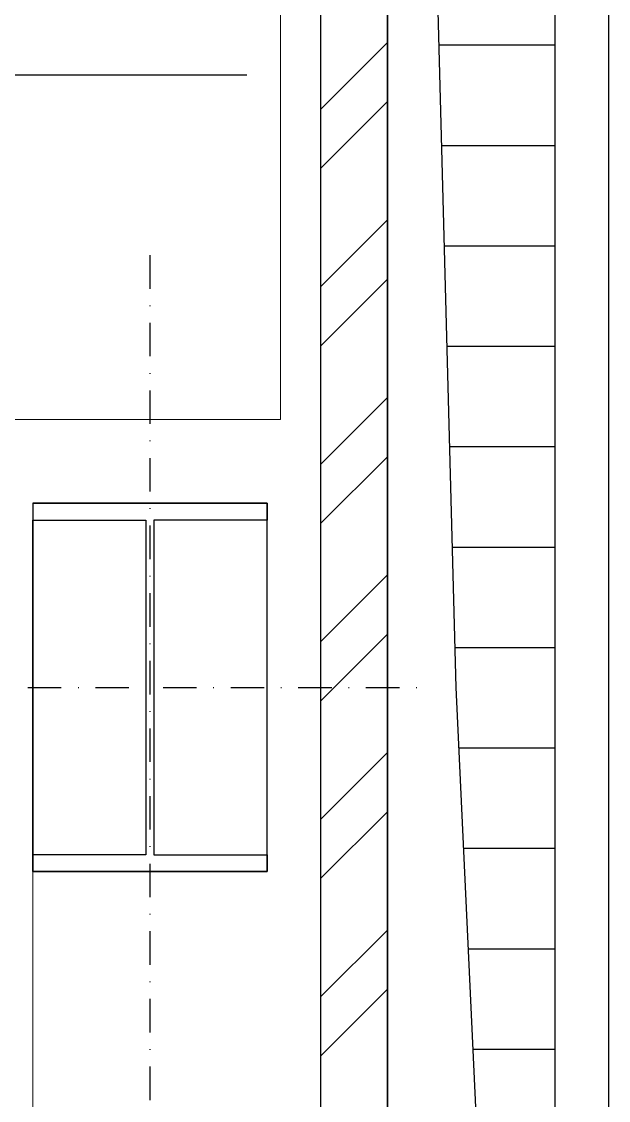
# Model space of a CAD drawing. Header units: inches. Extents: x 567429 to 582707, y 126347 to 133675.
# Drawn here: x 581823.8 to 581911.5, y 131428.6 to 131589.8 of the extents above; entities that cross this region are included whole.
import ezdxf

# ---------------------------------------------------------------- set-up
doc = ezdxf.new("R2010")
doc.units = ezdxf.units.IN
doc.header["$MEASUREMENT"] = 0
doc.linetypes.add('DASHDOT2', pattern=[0.5, 0.25, -0.125, 0, -0.125])
for name, color, linetype in [('dact  2', 6, 'Continuous'), ('hatch lika', 1, 'Continuous'), ('mobl', 11, 'Continuous'), ('nama', 2, 'Continuous'), ('SOTOON', 2, 'Continuous'), ('wall kanaf', 4, 'Continuous'), ('wall lika', 1, 'Continuous')]:
    doc.layers.add(name, color=color, linetype=linetype)
doc.linetypes.add('ZIGZAG', pattern='A,0.0001,-0.2,[131,ltypeshp.shx,S=0.2,R=0,X=-0.2,Y=0],-0.4,[131,ltypeshp.shx,S=0.2,R=180,X=0.2,Y=0],-0.2', length=0.8001)

msp = doc.modelspace()

# ---------------------------------------------------------------- hatches: boundary and pattern name
at = {"layer": 'dact  2'}
h = msp.add_hatch(dxfattribs=at)
h.set_pattern_fill('ANSI31', color=6, scale=120, angle=135, style=0)
h.set_pattern_definition([(180, (6.352, -8.75), (-3e-15, -15), [])])
h.paths.add_polyline_path([(581878.49, 131875.79), (581903.49, 131875.79), (581903.49, 131175.79), (581888.75, 131490.29)])

# ---------------------------------------------------------------- linework, layer by layer
at = {"layer": 'dact  2', "color": 6, "elevation": 0}
msp.add_lwpolyline([(581878.49, 131875.79), (581903.49, 131875.79), (581903.49, 131175.79), (581888.75, 131490.29), (581878.49, 131875.79)], dxfattribs=at)
msp.add_lwpolyline([(581878.49, 131875.79), (581903.49, 131875.79), (581903.49, 131175.79), (581878.49, 131175.79)], close=True, dxfattribs=at)
at = {"layer": 'hatch lika', "color": 15}
for p, q in [((581868.49, 131576.63), (581878.49, 131586.63)), ((581868.49, 131567.79), (581878.49, 131577.79)), ((581868.49, 131550.11), (581878.49, 131560.11)), ((581868.49, 131541.27), (581878.49, 131551.27)), ((581868.49, 131523.59), (581878.49, 131533.59)), ((581868.49, 131514.75), (581878.49, 131524.75)), ((581868.49, 131497.08), (581878.49, 131507.08)), ((581868.49, 131488.24), (581878.49, 131498.24)), ((581868.49, 131470.56), (581878.49, 131480.56)), ((581868.49, 131461.72), (581878.49, 131471.72)), ((581868.49, 131444.04), (581878.49, 131454.04)), ((581868.49, 131435.2), (581878.49, 131445.2))]:
    msp.add_line(p, q, dxfattribs=at)
at = {"layer": 'mobl', "color": 15, "linetype": 'ZIGZAG', "ltscale": 20}
msp.add_line((581604.23, 131581.79), (581857.49, 131581.79), dxfattribs=at)
at = {"layer": 'nama', "color": 15}
msp.add_line((581911.49, 131883.79), (581911.49, 131183.79), dxfattribs=at)
at = {"layer": 'SOTOON', "color": 15, "linetype": 'DASHDOT2', "ltscale": 20}
for p, q in [((581842.99, 131554.85), (581842.99, 131425.73)), ((581842.99, 131554.85), (581842.99, 131425.73)), ((581842.99, 131554.85), (581842.99, 131425.73)), ((581794.46, 131490.29), (581884.44, 131490.29)), ((581794.46, 131490.29), (581884.44, 131490.29)), ((581794.46, 131490.29), (581884.44, 131490.29))]:
    msp.add_line(p, q, dxfattribs=at)
at = {"layer": 'SOTOON', "color": 15}
for p, q in [((581860.49, 131517.79), (581825.49, 131517.79)), ((581825.49, 131517.79), (581825.49, 131462.79)), ((581825.49, 131517.79), (581825.49, 131515.29)), ((581825.49, 131517.79), (581860.49, 131517.79)), ((581860.49, 131517.79), (581825.49, 131517.79)), ((581825.49, 131517.79), (581825.49, 131462.79)), ((581825.49, 131517.79), (581825.49, 131515.29)), ((581825.49, 131517.79), (581860.49, 131517.79)), ((581860.49, 131517.79), (581825.49, 131517.79)), ((581825.49, 131517.79), (581825.49, 131462.79)), ((581825.49, 131517.79), (581825.49, 131515.29)), ((581825.49, 131517.79), (581860.49, 131517.79)), ((581860.49, 131462.79), (581860.49, 131517.79)), ((581860.49, 131517.79), (581860.49, 131515.29)), ((581860.49, 131462.79), (581860.49, 131517.79)), ((581860.49, 131517.79), (581860.49, 131515.29)), ((581860.49, 131462.79), (581860.49, 131517.79)), ((581860.49, 131517.79), (581860.49, 131515.29)), ((581825.49, 131465.29), (581825.49, 131515.29)), ((581825.49, 131465.29), (581825.49, 131515.29)), ((581825.49, 131465.29), (581825.49, 131515.29)), ((581825.49, 131515.29), (581842.39, 131515.29)), ((581825.49, 131515.29), (581842.39, 131515.29)), ((581825.49, 131515.29), (581842.39, 131515.29)), ((581842.39, 131515.29), (581842.39, 131465.29)), ((581842.39, 131515.29), (581842.39, 131465.29)), ((581842.39, 131515.29), (581842.39, 131465.29)), ((581860.49, 131515.29), (581843.59, 131515.29)), ((581843.59, 131515.29), (581843.59, 131465.29)), ((581860.49, 131515.29), (581843.59, 131515.29)), ((581843.59, 131515.29), (581843.59, 131465.29)), ((581860.49, 131515.29), (581843.59, 131515.29)), ((581843.59, 131515.29), (581843.59, 131465.29)), ((581860.49, 131465.29), (581860.49, 131515.29)), ((581860.49, 131465.29), (581860.49, 131515.29)), ((581860.49, 131465.29), (581860.49, 131515.29)), ((581842.39, 131465.29), (581825.49, 131465.29)), ((581825.49, 131462.79), (581825.49, 131465.29)), ((581842.39, 131465.29), (581825.49, 131465.29)), ((581825.49, 131462.79), (581825.49, 131465.29)), ((581842.39, 131465.29), (581825.49, 131465.29)), ((581825.49, 131462.79), (581825.49, 131465.29)), ((581843.59, 131465.29), (581860.49, 131465.29)), ((581843.59, 131465.29), (581860.49, 131465.29)), ((581843.59, 131465.29), (581860.49, 131465.29)), ((581860.49, 131465.29), (581860.49, 131462.79)), ((581860.49, 131465.29), (581860.49, 131462.79)), ((581860.49, 131465.29), (581860.49, 131462.79)), ((581825.49, 131462.79), (581860.49, 131462.79)), ((581860.49, 131462.79), (581825.49, 131462.79)), ((581825.49, 131462.79), (581860.49, 131462.79)), ((581860.49, 131462.79), (581825.49, 131462.79)), ((581825.49, 131462.79), (581860.49, 131462.79)), ((581860.49, 131462.79), (581825.49, 131462.79))]:
    msp.add_line(p, q, dxfattribs=at)
at = {"layer": 'wall kanaf', "color": 15, "lineweight": 20, "ltscale": 0.1}
for p, q in [((581862.49, 131797.79), (581862.49, 131530.29)), ((581862.49, 131530.29), (581812.99, 131530.29)), ((581825.49, 131462.79), (581825.49, 131332.79))]:
    msp.add_line(p, q, dxfattribs=at)
at = {"layer": 'wall lika', "color": 15}
for p, q in [((581878.49, 131875.79), (581878.49, 131175.79)), ((581868.49, 131810.29), (581868.49, 131170.29))]:
    msp.add_line(p, q, dxfattribs=at)

doc.saveas('drawing.dxf')
